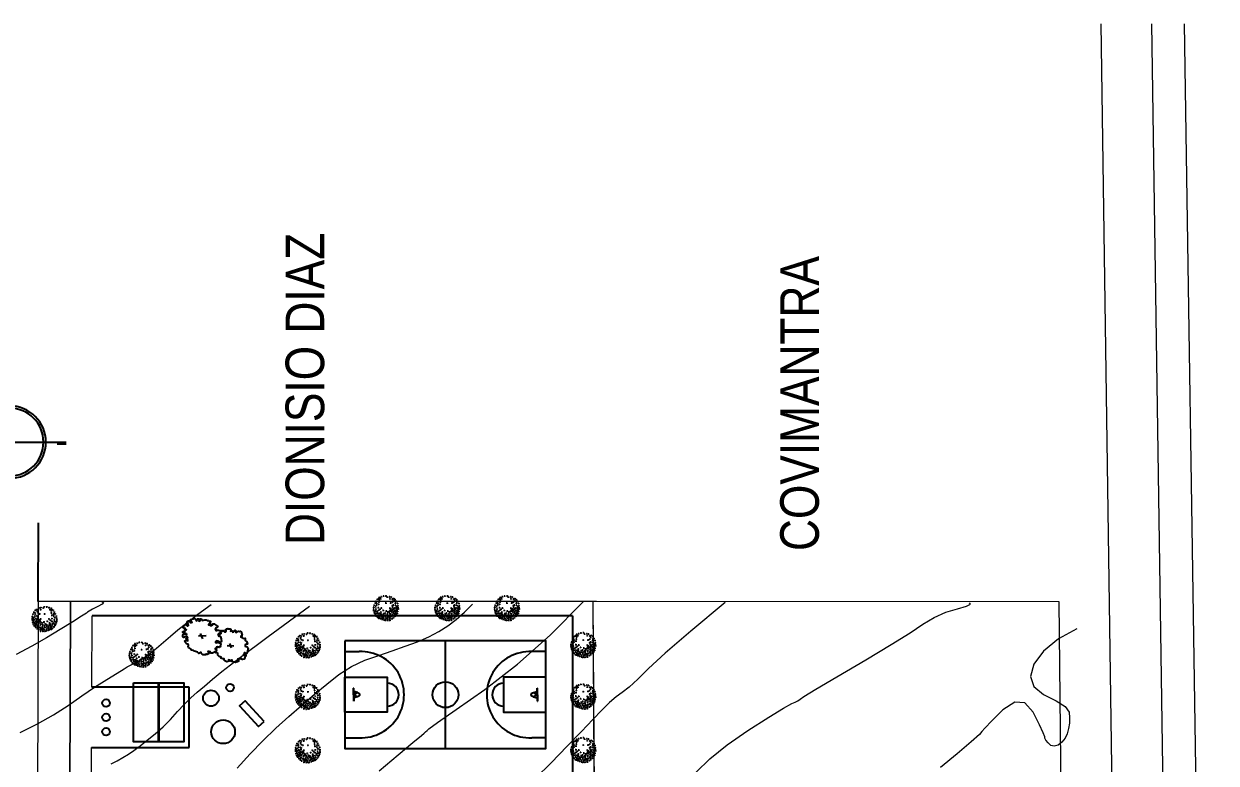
# Model space of a CAD drawing. Header units: inches. Extents: x 203 to 1065, y -1127 to 921.
# Drawn here: x 899.5 to 1065.5, y 351.3 to 454.2 of the extents above; entities that cross this region are included whole.
import ezdxf

# ---------------------------------------------------------------- set-up
doc = ezdxf.new("R2010")
doc.units = ezdxf.units.IN
doc.header["$MEASUREMENT"] = 0
for name, color, linetype in [('calle', 3, 'Continuous'), ('CC', 110, 'Continuous'), ('Cumbreras', 140, 'Continuous'), ('CURVAS', 32, 'Continuous'), ('DESLINDE', 2, 'Continuous'), ('P-035', 3, 'Continuous'), ('Ubicacion', 2, 'Continuous'), ('Vegetación', 102, 'Continuous')]:
    doc.layers.add(name, color=color, linetype=linetype)
doc.styles.add('TECHNICLITE', font='techl___.ttf')

# ---------------------------------------------------------------- blocks, each defined once
blk = doc.blocks.new('Norte1')
at = {"color": 7}
for points, const_width in [([(0, 0), (0, 3.482)], 0.04), ([(-0.1, 0), (-0.1, 0.995)], 0.05), ([(0.1, 0), (0.1, 0.995)], 0.05)]:
    blk.add_lwpolyline(points, dxfattribs=dict(at, const_width=const_width))
for points in [[(1.67, 0), (-1.67, 0)], [(0, -2), (0, 0)], [(-1.399, -0.05), (-1.669, -0.05)], [(1.669, -0.05), (1.399, -0.05)], [(-0.05, -2), (-0.05, -1.799)]]:
    blk.add_lwpolyline(points, dxfattribs=at)
for radius in [1.07, 1]:
    blk.add_circle((0, 0), radius, dxfattribs=at)
blk = doc.blocks.new('RB13')
for p, q in [((-0.0794, 0.4783), (-0.1105, 0.4783)), ((-0.095, 0.4938), (-0.095, 0.4627)), ((0.0169, 0.4811), (-0.0143, 0.4811)), ((0.0013, 0.4967), (0.0013, 0.4655)), ((0.1343, 0.4627), (0.1343, 0.4315)), ((-0.2463, 0.4216), (-0.2775, 0.4216)), ((-0.2619, 0.4372), (-0.2619, 0.406)), ((-0.1671, 0.4443), (-0.1983, 0.4443)), ((-0.1827, 0.4598), (-0.1827, 0.4287)), ((0.0593, 0.4301), (0.0281, 0.4301)), ((0.0437, 0.4457), (0.0437, 0.4145)), ((0.1499, 0.4471), (0.1187, 0.4471)), ((0.2178, 0.4329), (0.1866, 0.4329)), ((0.2022, 0.4485), (0.2022, 0.4173)), ((-0.2718, 0.3734), (-0.303, 0.3734)), ((-0.2874, 0.389), (-0.2874, 0.3578)), ((-0.2167, 0.3833), (-0.2167, 0.3522)), ((0.1484, 0.3833), (0.1484, 0.3522)), ((0.2475, 0.3777), (0.2475, 0.3465)), ((0.3168, 0.3762), (0.2857, 0.3762)), ((0.3013, 0.3918), (0.3013, 0.3607)), ((-0.3284, 0.3479), (-0.3596, 0.3479)), ((-0.344, 0.3635), (-0.344, 0.3323)), ((-0.2648, 0.338), (-0.2648, 0.3068)), ((-0.2011, 0.3677), (-0.2322, 0.3677)), ((0.164, 0.3677), (0.1328, 0.3677)), ((0.2631, 0.3621), (0.2319, 0.3621)), ((0.365, 0.3394), (0.3338, 0.3394)), ((0.3494, 0.355), (0.3494, 0.3238)), ((-0.3893, 0.2898), (-0.3893, 0.2587)), ((-0.2492, 0.3224), (-0.2803, 0.3224)), ((0.2914, 0.2941), (0.2602, 0.2941)), ((0.2758, 0.3097), (0.2758, 0.2785)), ((0.4088, 0.2842), (0.4088, 0.253)), ((-0.3737, 0.2742), (-0.4049, 0.2742)), ((-0.2577, 0.2431), (-0.2888, 0.2431)), ((-0.2733, 0.2587), (-0.2733, 0.2275)), ((0.2418, 0.2445), (0.2418, 0.2133)), ((0.3848, 0.2459), (0.3536, 0.2459)), ((0.3692, 0.2615), (0.3692, 0.2303)), ((0.4244, 0.2686), (0.3932, 0.2686)), ((-0.4048, 0.2006), (-0.436, 0.2006)), ((-0.4204, 0.2162), (-0.4204, 0.185)), ((-0.3482, 0.1977), (-0.3794, 0.1977)), ((-0.3638, 0.2133), (-0.3638, 0.1822)), ((0.0055, 0.1977), (-0.0256, 0.1977)), ((-0.0101, 0.2133), (-0.0101, 0.1822)), ((0.1951, 0.2034), (0.164, 0.2034)), ((0.1796, 0.219), (0.1796, 0.1878)), ((0.2574, 0.2289), (0.2262, 0.2289)), ((0.3734, 0.1892), (0.3423, 0.1892)), ((0.3579, 0.2048), (0.3579, 0.1737)), ((0.4612, 0.1892), (0.43, 0.1892)), ((0.4456, 0.2048), (0.4456, 0.1737)), ((-0.3638, 0.1425), (-0.3638, 0.1113)), ((-0.2718, 0.1581), (-0.303, 0.1581)), ((-0.2874, 0.1737), (-0.2874, 0.1425)), ((0.2843, 0.1397), (0.2843, 0.1085)), ((-0.4473, 0.1184), (-0.4785, 0.1184)), ((-0.4629, 0.134), (-0.4629, 0.1028)), ((-0.3482, 0.1269), (-0.3794, 0.1269)), ((0.2602, 0.1014), (0.2291, 0.1014)), ((0.2447, 0.117), (0.2447, 0.0858)), ((0.2999, 0.1241), (0.2687, 0.1241)), ((0.3848, 0.1099), (0.3536, 0.1099)), ((0.3692, 0.1255), (0.3692, 0.0943)), ((0.4782, 0.1014), (0.447, 0.1014)), ((0.4626, 0.117), (0.4626, 0.0858)), ((-0.4799, 0.0518), (-0.4799, 0.0207)), ((-0.3879, 0.0561), (-0.419, 0.0561)), ((-0.4034, 0.0717), (-0.4034, 0.0405)), ((0.2588, 0.0575), (0.2588, 0.0263)), ((0.43, 0.0646), (0.3989, 0.0646)), ((0.4145, 0.0802), (0.4145, 0.049)), ((-0.4643, 0.0362), (-0.4954, 0.0362)), ((-0.2803, 0.0249), (-0.3115, 0.0249)), ((-0.2959, 0.0405), (-0.2959, 0.0093)), ((-0.1643, 0.0079), (-0.1954, 0.0079)), ((-0.1799, 0.0235), (-0.1799, -0.0077)), ((0.164, 0.0051), (0.1328, 0.0051)), ((0.1484, 0.0207), (0.1484, -0.0105)), ((0.2744, 0.0419), (0.2432, 0.0419)), ((0.3593, 0.0164), (0.3281, 0.0164)), ((0.3437, 0.032), (0.3437, 0.0008)), ((0.4031, 0.0037), (0.4031, -0.0275)), ((0.4782, 0.0277), (0.447, 0.0277)), ((0.4626, 0.0433), (0.4626, 0.0122)), ((-0.4671, -0.0261), (-0.4983, -0.0261)), ((-0.4827, -0.0105), (-0.4827, -0.0417)), ((-0.3737, -0.0289), (-0.4049, -0.0289)), ((-0.3893, -0.0133), (-0.3893, -0.0445)), ((-0.218, -0.0403), (-0.2492, -0.0403)), ((-0.2336, -0.0247), (-0.2336, -0.0558)), ((0.2206, -0.0318), (0.1895, -0.0318)), ((0.205, -0.0162), (0.205, -0.0473)), ((0.2999, -0.0289), (0.2687, -0.0289)), ((0.2843, -0.0133), (0.2843, -0.0445)), ((0.4187, -0.0119), (0.3876, -0.0119)), ((0.4866, -0.0233), (0.4555, -0.0233)), ((0.4711, -0.0077), (0.4711, -0.0388)), ((-0.4614, -0.0856), (-0.4926, -0.0856)), ((-0.477, -0.07), (-0.477, -0.1012)), ((-0.4063, -0.0842), (-0.4063, -0.1153)), ((-0.2718, -0.0828), (-0.303, -0.0828)), ((-0.2874, -0.0672), (-0.2874, -0.0983)), ((-0.0964, -0.0856), (-0.1275, -0.0856)), ((-0.1119, -0.07), (-0.1119, -0.1012)), ((0.181, -0.0658), (0.1498, -0.0658)), ((0.1654, -0.0502), (0.1654, -0.0813)), ((0.2716, -0.0884), (0.2404, -0.0884)), ((0.256, -0.0728), (0.256, -0.104)), ((0.3565, -0.0743), (0.3253, -0.0743)), ((0.3409, -0.0587), (0.3409, -0.0898)), ((0.4329, -0.0714), (0.4017, -0.0714)), ((0.4173, -0.0558), (0.4173, -0.087)), ((-0.46, -0.1323), (-0.46, -0.1635)), ((-0.3907, -0.0998), (-0.4219, -0.0998)), ((-0.3313, -0.1168), (-0.3624, -0.1168)), ((-0.3468, -0.1012), (-0.3468, -0.1323)), ((-0.1968, -0.1267), (-0.1968, -0.1578)), ((0.0282, -0.1111), (-0.003, -0.1111)), ((0.0126, -0.0955), (0.0126, -0.1267)), ((0.0777, -0.1323), (0.0777, -0.1635)), ((0.147, -0.1224), (0.1159, -0.1224)), ((0.1315, -0.1068), (0.1315, -0.138)), ((0.2121, -0.1111), (0.181, -0.1111)), ((0.1965, -0.0955), (0.1965, -0.1267)), ((0.3084, -0.1338), (0.2772, -0.1338)), ((0.2928, -0.1182), (0.2928, -0.1493)), ((0.4074, -0.1309), (0.3762, -0.1309)), ((0.3918, -0.1153), (0.3918, -0.1465)), ((0.4668, -0.1196), (0.4357, -0.1196)), ((0.4513, -0.104), (0.4513, -0.1352)), ((-0.4445, -0.1479), (-0.4756, -0.1479)), ((-0.4402, -0.1833), (-0.4402, -0.2145)), ((-0.3865, -0.1748), (-0.3865, -0.206)), ((-0.3185, -0.172), (-0.3185, -0.2032)), ((-0.1813, -0.1423), (-0.2124, -0.1423)), ((-0.0143, -0.1819), (-0.0454, -0.1819)), ((-0.0299, -0.1663), (-0.0299, -0.1975)), ((0.0933, -0.1479), (0.0621, -0.1479)), ((0.1456, -0.1777), (0.1456, -0.2088)), ((0.2433, -0.1706), (0.2121, -0.1706)), ((0.2277, -0.155), (0.2277, -0.1862)), ((0.2899, -0.1777), (0.2899, -0.2088)), ((0.3678, -0.1593), (0.3366, -0.1593)), ((0.3522, -0.1437), (0.3522, -0.1748)), ((0.3635, -0.1748), (0.3635, -0.206)), ((0.4314, -0.1833), (0.4314, -0.2145)), ((-0.4246, -0.1989), (-0.4558, -0.1989)), ((-0.3709, -0.1904), (-0.402, -0.1904)), ((-0.303, -0.1876), (-0.3341, -0.1876)), ((-0.2322, -0.2018), (-0.2634, -0.2018)), ((-0.2478, -0.1862), (-0.2478, -0.2173)), ((-0.1728, -0.2273), (-0.2039, -0.2273)), ((-0.1883, -0.2117), (-0.1883, -0.2429)), ((-0.0737, -0.2159), (-0.1049, -0.2159)), ((-0.0893, -0.2003), (-0.0893, -0.2315)), ((0.0791, -0.2074), (0.0479, -0.2074)), ((0.0635, -0.1918), (0.0635, -0.223)), ((0.1612, -0.1933), (0.13, -0.1933)), ((0.1598, -0.2173), (0.1598, -0.2485)), ((0.3055, -0.1933), (0.2744, -0.1933)), ((0.338, -0.2258), (0.338, -0.257)), ((0.3791, -0.1904), (0.3479, -0.1904)), ((0.447, -0.1989), (0.4159, -0.1989)), ((-0.3907, -0.2499), (-0.4219, -0.2499)), ((-0.4063, -0.2344), (-0.4063, -0.2655)), ((-0.2945, -0.2613), (-0.3256, -0.2613)), ((-0.31, -0.2457), (-0.31, -0.2769)), ((-0.2209, -0.2669), (-0.252, -0.2669)), ((-0.2365, -0.2514), (-0.2365, -0.2825)), ((-0.1303, -0.2726), (-0.1615, -0.2726)), ((-0.1459, -0.257), (-0.1459, -0.2882)), ((-0.0709, -0.2698), (-0.102, -0.2698)), ((-0.0865, -0.2542), (-0.0865, -0.2854)), ((0.0084, -0.2584), (-0.0228, -0.2584)), ((-0.0072, -0.2429), (-0.0072, -0.274)), ((0.0706, -0.2584), (0.0395, -0.2584)), ((0.055, -0.2429), (0.055, -0.274)), ((0.1753, -0.2329), (0.1442, -0.2329)), ((0.2659, -0.2584), (0.2347, -0.2584)), ((0.2503, -0.2429), (0.2503, -0.274)), ((0.2758, -0.2769), (0.2758, -0.308)), ((0.3536, -0.2414), (0.3225, -0.2414)), ((0.4074, -0.2556), (0.3762, -0.2556)), ((0.3918, -0.24), (0.3918, -0.2712)), ((-0.3596, -0.3038), (-0.3907, -0.3038)), ((-0.3751, -0.2882), (-0.3751, -0.3194)), ((-0.2435, -0.3123), (-0.2747, -0.3123)), ((-0.2591, -0.2967), (-0.2591, -0.3279)), ((-0.1614, -0.3151), (-0.1926, -0.3151)), ((-0.177, -0.2995), (-0.177, -0.3307)), ((-0.0242, -0.3137), (-0.0242, -0.3449)), ((0.0989, -0.3066), (0.0678, -0.3066)), ((0.0833, -0.291), (0.0833, -0.3222)), ((0.089, -0.3222), (0.089, -0.3534)), ((0.181, -0.3236), (0.1498, -0.3236)), ((0.1654, -0.308), (0.1654, -0.3392)), ((0.2206, -0.3151), (0.1895, -0.3151)), ((0.205, -0.2995), (0.205, -0.3307)), ((0.2914, -0.2924), (0.2602, -0.2924)), ((0.3565, -0.3151), (0.3253, -0.3151)), ((0.3409, -0.2995), (0.3409, -0.3307)), ((-0.3058, -0.3519), (-0.3369, -0.3519)), ((-0.3214, -0.3364), (-0.3214, -0.3675)), ((-0.2407, -0.3519), (-0.2719, -0.3519)), ((-0.2563, -0.3364), (-0.2563, -0.3675)), ((-0.1827, -0.359), (-0.1827, -0.3902)), ((-0.0992, -0.3463), (-0.1304, -0.3463)), ((-0.1148, -0.3307), (-0.1148, -0.3619)), ((-0.0086, -0.3293), (-0.0398, -0.3293)), ((0.065, -0.3491), (0.0338, -0.3491)), ((0.0494, -0.3335), (0.0494, -0.3647)), ((0.1046, -0.3378), (0.0734, -0.3378)), ((0.1456, -0.3619), (0.1456, -0.393)), ((0.297, -0.3689), (0.2659, -0.3689)), ((0.2814, -0.3534), (0.2814, -0.3845)), ((-0.2633, -0.3859), (-0.2945, -0.3859)), ((-0.2789, -0.3704), (-0.2789, -0.4015)), ((-0.1954, -0.4058), (-0.2266, -0.4058)), ((-0.211, -0.3902), (-0.211, -0.4214)), ((-0.1671, -0.3746), (-0.1983, -0.3746)), ((-0.0737, -0.3888), (-0.1049, -0.3888)), ((-0.0893, -0.3732), (-0.0893, -0.4044)), ((0.0169, -0.4001), (-0.0143, -0.4001)), ((0.0013, -0.3845), (0.0013, -0.4157)), ((0.0819, -0.4114), (0.0508, -0.4114)), ((0.0664, -0.3959), (0.0664, -0.427)), ((0.1612, -0.3774), (0.13, -0.3774)), ((0.1343, -0.4044), (0.1343, -0.4355)), ((0.2433, -0.4086), (0.2121, -0.4086)), ((0.2277, -0.393), (0.2277, -0.4242)), ((-0.1331, -0.4341), (-0.1643, -0.4341)), ((-0.1487, -0.4185), (-0.1487, -0.4497)), ((-0.0539, -0.4568), (-0.0851, -0.4568)), ((-0.0695, -0.4412), (-0.0695, -0.4724)), ((-0.0242, -0.4497), (-0.0242, -0.4809)), ((0.055, -0.4582), (0.055, -0.4894)), ((0.1499, -0.4199), (0.1187, -0.4199)), ((0.1456, -0.4469), (0.1456, -0.478)), ((-0.0086, -0.4653), (-0.0398, -0.4653)), ((0.0706, -0.4738), (0.0395, -0.4738)), ((0.1612, -0.4624), (0.13, -0.4624))]:
    blk.add_line(p, q)
blk = doc.blocks.new('52312494')
at = {"xscale": 10, "zscale": 10}
blk.add_blockref('RB13', (0.076, -0.047), dxfattribs=at)
blk = doc.blocks.new('ARBOL39')
at = {"xscale": 0.15, "yscale": 1.5, "zscale": 0.15}
blk.add_blockref('52312494', (0, 0), dxfattribs=at)
blk = doc.blocks.new('2')
for points in [[(0.0519, 0.261), (0.0539, 0.2621), (0.0644, 0.2517), (0.0748, 0.2517), (0.0818, 0.2796), (0.1131, 0.2656), (0.1166, 0.2935), (0.0957, 0.3145), (0.0992, 0.3319), (0.1131, 0.3424), (0.1166, 0.3459), (0.1306, 0.3529), (0.155, 0.3668), (0.1654, 0.3703), (0.1794, 0.3494), (0.1863, 0.3354), (0.2038, 0.3598), (0.2177, 0.3494), (0.2351, 0.3529), (0.2316, 0.3738), (0.2464, 0.4021), (0.2498, 0.4021), (0.2673, 0.3916), (0.2777, 0.3777), (0.2917, 0.4056), (0.3056, 0.423), (0.323, 0.4265), (0.3265, 0.437), (0.3579, 0.4405), (0.3683, 0.4265), (0.3962, 0.4021), (0.3927, 0.3707), (0.4032, 0.3567), (0.4136, 0.3707), (0.4276, 0.3602), (0.452, 0.3602), (0.4799, 0.3881), (0.5, 0.3563), (0.5383, 0.3494), (0.5732, 0.3215), (0.5592, 0.311), (0.5453, 0.29), (0.5627, 0.2691), (0.6011, 0.2796), (0.6255, 0.2691), (0.6359, 0.2482), (0.6464, 0.2203), (0.6603, 0.1958), (0.6603, 0.1679), (0.622, 0.1679), (0.6255, 0.147), (0.6464, 0.1505), (0.622, 0.1261), (0.622, 0.1156), (0.6533, 0.1261), (0.6673, 0.1435), (0.6777, 0.1261), (0.6777, 0.0947), (0.6812, 0.0667), (0.6638, 0.0423), (0.6289, 0.0388), (0.608, 0.0353), (0.6115, 0.0214), (0.622, 0.0179), (0.6185, 0.0109), (0.5976, 0.0074), (0.5871, 0.0039), (0.6045, -0.01), (0.622, -0.0205), (0.6115, -0.0449), (0.608, -0.0519), (0.5906, -0.0728), (0.5697, -0.0868), (0.5418, -0.0972), (0.5209, -0.1007), (0.5174, -0.0763), (0.5035, -0.0833), (0.5035, -0.1042), (0.4791, -0.1007), (0.4582, -0.1077), (0.4791, -0.1252), (0.4512, -0.1566), (0.4094, -0.1635), (0.3885, -0.1601), (0.3815, -0.1391), (0.3606, -0.1566), (0.3257, -0.167), (0.3188, -0.1496), (0.2804, -0.1601), (0.2491, -0.1566), (0.2247, -0.1252), (0.2072, -0.1252), (0.1933, -0.1391), (0.1759, -0.1321)], [(0.0519, 0.261), (0.0511, 0.2515), (0.0425, 0.2408), (0.0425, 0.2301), (0.0468, 0.2173)], [(0.2839, 0.0877), (0.3885, 0.154)], [(0.2979, 0.1435), (0.371, 0.0981)], [(-0.2423, -0.0693), (-0.1343, 0.0144)], [(-0.1482, -0.0693), (-0.2389, -0.0135)]]:
    blk.add_lwpolyline(points)
blk.add_lwpolyline([(-0.211, 0.2691), (-0.211, 0.1993), (-0.204, 0.2063), (-0.1935, 0.2342), (-0.1901, 0.2377), (-0.1831, 0.2133), (-0.1796, 0.2028), (-0.1726, 0.2098), (-0.1622, 0.2168), (-0.1587, 0.2168), (-0.1482, 0.2377), (-0.1587, 0.2447), (-0.1517, 0.2621), (-0.1308, 0.2761), (-0.1064, 0.2726), (-0.082, 0.2726), (-0.0646, 0.2726), (-0.0507, 0.2656), (-0.0541, 0.2517), (-0.0681, 0.2342), (-0.0681, 0.2203), (-0.0681, 0.2133), (-0.0646, 0.2028), (-0.0507, 0.2063), (-0.0507, 0.2133), (-0.0507, 0.1993), (-0.0402, 0.1924), (-0.0263, 0.2028), (-0.0332, 0.2168), (-0.0158, 0.2203), (-0.0054, 0.2238), (0.0121, 0.2307), (0.0225, 0.2377), (0.0365, 0.2238), (0.0539, 0.2133), (0.0644, 0.2028), (0.0644, 0.1958), (0.0469, 0.1889), (0.0365, 0.1784), (0.0295, 0.1609), (0.033, 0.154), (0.0434, 0.1575), (0.0609, 0.1714), (0.0539, 0.154), (0.0539, 0.1435), (0.0678, 0.14), (0.0783, 0.1505), (0.0887, 0.154), (0.0992, 0.154), (0.1097, 0.1365), (0.1271, 0.1261), (0.1375, 0.1121), (0.1375, 0.1121), (0.1515, 0.1016), (0.1584, 0.0807), (0.1515, 0.0633), (0.1375, 0.0598), (0.1166, 0.0598), (0.1027, 0.0528), (0.0887, 0.0458), (0.0853, 0.0493), (0.0783, 0.0353), (0.0748, 0.0214), (0.0748, 0.0109), (0.0783, 0.0074), (0.0957, 0.0179), (0.1097, 0.0249), (0.1097, 0.0388), (0.1201, 0.0388), (0.141, 0.0493), (0.1584, 0.0528), (0.1654, 0.0493), (0.1654, 0.0493), (0.1794, 0.0423), (0.1828, 0.0214), (0.1863, 0.0074), (0.2003, 0.0004), (0.1933, -0.01), (0.1863, -0.0205), (0.1863, -0.0275), (0.1654, -0.031), (0.1584, -0.0344), (0.1445, -0.0484), (0.148, -0.0624), (0.1584, -0.0624), (0.155, -0.0728), (0.1375, -0.0833), (0.1375, -0.0868), (0.155, -0.0903), (0.1794, -0.0903), (0.1794, -0.1042), (0.1794, -0.1182), (0.1724, -0.1321), (0.1654, -0.1391), (0.1619, -0.1566), (0.148, -0.1845), (0.1236, -0.1984), (0.1062, -0.1915), (0.0957, -0.181), (0.0818, -0.1949), (0.0713, -0.1949), (0.0609, -0.1949), (0.0609, -0.2054), (0.0644, -0.2089), (0.0853, -0.2089), (0.0922, -0.2229), (0.0957, -0.2333), (0.0887, -0.2473), (0.0818, -0.2543), (0.0644, -0.2578), (0.0644, -0.2647), (0.0609, -0.2787), (0.0469, -0.2926), (0.026, -0.3031), (0.0051, -0.3031), (-0.0228, -0.2996), (-0.0297, -0.2892), (-0.0437, -0.2996), (-0.0437, -0.3171), (-0.0507, -0.3275), (-0.0855, -0.3275), (-0.1413, -0.338), (-0.1657, -0.3415), (-0.1866, -0.352), (-0.1935, -0.3589), (-0.2145, -0.3485), (-0.2354, -0.345), (-0.2528, -0.3485), (-0.2633, -0.3554), (-0.2876, -0.338), (-0.2876, -0.3275), (-0.2946, -0.3101), (-0.3086, -0.3031), (-0.319, -0.3136), (-0.3504, -0.3101), (-0.3748, -0.3031), (-0.3922, -0.2892), (-0.3817, -0.2752), (-0.3713, -0.2682), (-0.3504, -0.2612), (-0.3504, -0.2578), (-0.3574, -0.2438), (-0.3852, -0.2403), (-0.3922, -0.2473), (-0.4027, -0.2403), (-0.3887, -0.2159), (-0.3852, -0.2124), (-0.4027, -0.2019), (-0.4201, -0.2159), (-0.4375, -0.2368), (-0.448, -0.2508), (-0.4689, -0.2508), (-0.4863, -0.2229), (-0.4793, -0.2019), (-0.4654, -0.1915), (-0.448, -0.188), (-0.4375, -0.1705), (-0.4584, -0.167), (-0.4758, -0.1775), (-0.4863, -0.167), (-0.5072, -0.188), (-0.5246, -0.1845), (-0.5072, -0.1531), (-0.4933, -0.1391), (-0.4863, -0.1182), (-0.4898, -0.1077), (-0.5107, -0.1147), (-0.5142, -0.1182), (-0.5212, -0.0972), (-0.5316, -0.1112), (-0.5595, -0.1147), (-0.5734, -0.0868), (-0.5595, -0.0589), (-0.5525, -0.0379), (-0.5246, -0.0414), (-0.5107, -0.0449), (-0.5002, -0.0205), (-0.5212, -0.017), (-0.5421, -0.0344), (-0.5455, -0.0275), (-0.5421, -0.017), (-0.5351, -0.0135), (-0.5281, 0.0004), (-0.5421, 0.0074), (-0.5525, 0.0039), (-0.5595, 0.0109), (-0.5595, 0.0214), (-0.549, 0.0458), (-0.5351, 0.0563), (-0.5212, 0.0458), (-0.5072, 0.0423), (-0.4933, 0.0528), (-0.4828, 0.0633), (-0.4968, 0.0702), (-0.5177, 0.0772), (-0.5316, 0.0877), (-0.4968, 0.1295), (-0.4793, 0.1505), (-0.4619, 0.147), (-0.441, 0.1365), (-0.4305, 0.1365), (-0.4271, 0.1505), (-0.434, 0.1644), (-0.4375, 0.1749), (-0.4236, 0.1819), (-0.4131, 0.1714), (-0.4027, 0.1575), (-0.3992, 0.154), (-0.3852, 0.1575), (-0.3852, 0.1819), (-0.3957, 0.1958), (-0.3992, 0.2028), (-0.3817, 0.2098), (-0.3748, 0.2098), (-0.3608, 0.1993), (-0.3539, 0.1958), (-0.3399, 0.2133), (-0.319, 0.2342), (-0.2911, 0.2517), (-0.2772, 0.2517), (-0.2563, 0.2621), (-0.2423, 0.2621), (-0.2214, 0.2726)], close=True)
blk = doc.blocks.new('10100909')
at = {"xscale": 10, "zscale": 10}
blk.add_blockref('2', (-0.664, -0.027), dxfattribs=at)
blk = doc.blocks.new('PLANTA-H')
at = {"xscale": 0.15, "yscale": 1.5, "zscale": 0.15}
blk.add_blockref('10100909', (0, 0), dxfattribs=at)
blk = doc.blocks.new('planta-vista-superior-12-1213')
blk.add_blockref('PLANTA-H', (9.557, 16.174))
blk = doc.blocks.new('A$C4B6D3AD2')
at = {"layer": 'CC'}
blk.add_lwpolyline([(-7, 8.27), (0, 8.27), (0, 0.03), (-7, 0.03)], close=True, dxfattribs=at)
at = {"layer": 'Cumbreras'}
for p, q in [((-3.55, 0.03), (-3.55, 8.27)), ((-3.45, 0.03), (-3.45, 8.27))]:
    blk.add_line(p, q, dxfattribs=at)

msp = doc.modelspace()

# ---------------------------------------------------------------- linework, layer by layer
at = {"color": 3, "lineweight": 13}
for p, q in [((1053.153, 200.746), (1049.494, 454.213)), ((1060.715, 166.155), (1056.557, 454.213)), ((1061.039, 454.213), (1065.496, 166.155)), ((905.353, 210.456), (905.98, 373.819))]:
    msp.add_line(p, q, dxfattribs=at)
at = {"color": 1, "lineweight": 0}
for p, q in [((901.48, 373.82), (900.853, 210.492)), ((978.72, 373.798), (901.48, 373.82)), ((978.72, 373.798), (979.751, 202.174))]:
    msp.add_line(p, q, dxfattribs=at)
for p, q in [((958.173, 353.327), (958.173, 368.327)), ((944.173, 366.827), (946.163, 366.827)), ((972.173, 366.827), (970.183, 366.827)), ((945.373, 360.827), (945.373, 361.727)), ((945.423, 361.727), (945.373, 361.727)), ((945.373, 360.827), (945.373, 359.927)), ((945.423, 360.827), (945.423, 361.727)), ((945.923, 361.122), (945.423, 361.277)), ((945.423, 360.827), (945.423, 359.927)), ((945.923, 360.532), (945.423, 360.377)), ((970.423, 361.122), (970.923, 361.277)), ((970.423, 360.532), (970.923, 360.377)), ((970.923, 360.827), (970.923, 361.727)), ((970.923, 361.727), (970.973, 361.727)), ((970.923, 360.827), (970.923, 359.927)), ((970.973, 360.827), (970.973, 361.727)), ((970.973, 360.827), (970.973, 359.927)), ((970.923, 359.927), (970.973, 359.927)), ((944.173, 354.827), (946.163, 354.827)), ((972.173, 354.827), (970.183, 354.827))]:
    msp.add_line(p, q)
for points in [[(944.173, 368.327), (944.173, 353.327), (972.173, 353.327), (972.173, 368.327)], [(944.173, 363.277), (950.073, 363.277), (950.073, 358.377), (944.173, 358.377)], [(972.173, 363.277), (966.273, 363.277), (966.273, 358.377), (972.173, 358.377)]]:
    msp.add_lwpolyline(points, close=True)
for centre, radius in [((958.173, 360.827), 1.8), ((945.923, 360.827), 0.295), ((970.423, 360.827), 0.295)]:
    msp.add_circle(centre, radius)
for centre, radius, start, end in [((946.408, 360.827), 6.005, 267.66241, 92.33759), ((969.938, 360.827), 6.005, 87.66241, 272.33759), ((950.073, 360.827), 1.6, 270, 90), ((966.273, 360.827), 1.6, 90, 270)]:
    msp.add_arc(centre, radius, start, end)
at = {"layer": 'calle', "color": 3}
msp.add_line((901.48, 373.82), (901.522, 384.774), dxfattribs=at)
at = {"layer": 'calle'}
msp.add_lwpolyline([(932.932, 357.101), (930.299, 359.984), (929.518, 359.27), (932.151, 356.387)], close=True, dxfattribs=at)
for centre, radius in [((928.182, 361.816), 0.529), ((925.525, 360.344), 1.112), ((927.208, 355.666), 1.653)]:
    msp.add_circle(centre, radius, dxfattribs=at)
at = {"layer": 'CURVAS', "lineweight": 0}
for p, q in [((972.761, 369.115), (977.352, 373.734)), ((968.191, 365.06), (972.761, 369.115)), ((963.644, 361.568), (968.191, 365.06)), ((959.654, 358.79), (963.644, 361.568)), ((957.05, 356.955), (959.654, 358.79)), ((954.821, 355.172), (955.212, 355.494)), ((955.212, 355.494), (955.418, 355.67)), ((955.418, 355.67), (955.615, 355.852)), ((955.615, 355.852), (955.84, 356.068)), ((955.84, 356.068), (957.05, 356.955)), ((951.603, 352.453), (953.635, 354.173)), ((953.635, 354.173), (954.821, 355.172)), ((948.961, 350.21), (951.603, 352.453))]:
    msp.add_line(p, q, dxfattribs=at)
for points in [[(910.337, 373.809), (910.539, 373.671), (910.354, 373.432), (909.781, 373.092), (909.045, 372.724), (908.561, 372.466), (908.336, 372.321), (908.187, 372.189), (907.516, 371.747), (906.277, 370.972), (904.526, 369.9), (902.601, 368.761), (900.558, 367.593), (898.418, 366.404)], [(993.082, 350.066), (995.012, 351.916), (997.415, 353.843), (1000.293, 355.848), (1003.207, 357.709), (1005.255, 358.972), (1006.411, 359.624), (1006.865, 359.809), (1007.241, 359.997), (1007.587, 360.223), (1008.089, 360.585), (1009.734, 361.596), (1012.665, 363.329), (1016.707, 365.69), (1020.246, 367.804), (1022.888, 369.46), (1024.668, 370.665), (1026.235, 371.591), (1027.842, 372.303), (1029.483, 372.803), (1030.715, 373.168), (1031.271, 373.443), (1031.15, 373.63)], [(911.603, 351.226), (912.457, 351.633), (913.26, 352.07), (914.021, 352.546), (914.776, 353.08), (915.651, 353.729), (916.655, 354.499), (917.763, 355.383), (918.843, 356.345), (919.875, 357.379), (920.861, 358.472), (921.811, 359.485), (922.73, 360.384), (923.622, 361.177), (924.611, 362.019), (925.747, 362.971), (927.041, 364.041), (929.437, 365.896), (933.507, 368.94), (939.253, 373.174)]]:
    msp.add_lwpolyline(points, dxfattribs=at)
at = {"layer": 'CURVAS', "color": 41, "lineweight": 0}
for points in [[(997.148, 373.643), (992.355, 369.686), (988.79, 366.628), (986.453, 364.468), (984.979, 363.001), (983.762, 361.885), (982.789, 361.115), (981.964, 360.538), (981.02, 359.739), (979.941, 358.697), (978.69, 357.388), (977.096, 355.719), (975.139, 353.678), (972.875, 351.334), (970.726, 349.224)], [(898.943, 355.578), (901.352, 356.76), (903.579, 358.016), (905.625, 359.347), (907.526, 360.662), (909.325, 361.859), (911.022, 362.938), (912.481, 363.837), (913.434, 364.427), (913.873, 364.706), (913.954, 364.761), (914.212, 364.896), (914.693, 365.136), (915.379, 365.485), (916.157, 365.965), (917.008, 366.579), (917.929, 367.324), (918.893, 368.127), (919.893, 368.966), (920.931, 369.844), (922.171, 370.849), (923.704, 372.031), (925.529, 373.389)], [(929.162, 350.61), (931.003, 352.582), (932.764, 354.414), (934.551, 356.158), (936.367, 357.816), (938.19, 359.39), (939.953, 360.889), (941.654, 362.313), (943.317, 363.639), (945.07, 364.749), (946.93, 365.631), (948.879, 366.302), (950.772, 366.934), (952.578, 367.563), (954.292, 368.193), (955.863, 368.869), (957.271, 369.607), (958.517, 370.407), (959.687, 371.303), (960.833, 372.312), (961.953, 373.435)], [(1046.108, 370.003), (1043.555, 368.583), (1041.437, 366.874), (1040.122, 365.08), (1039.652, 363.358), (1040.09, 361.948), (1041.437, 360.854), (1043.238, 359.991), (1044.449, 359.17), (1045.029, 358.381), (1045.097, 357.621), (1045.062, 356.869), (1044.955, 356.125), (1044.769, 355.403), (1044.461, 354.771), (1044.025, 354.24), (1043.476, 353.826), (1042.954, 353.661), (1042.489, 353.775), (1042.084, 354.15), (1041.797, 354.515), (1041.648, 354.779), (1041.626, 354.955), (1041.424, 355.501), (1040.886, 356.644), (1040.014, 358.38), (1038.855, 359.684), (1037.445, 359.791), (1035.783, 358.702), (1034.247, 357.2), (1033.274, 356.193), (1032.865, 355.683), (1032.527, 355.271), (1031.395, 354.254), (1029.454, 352.618), (1027.09, 350.674)]]:
    msp.add_lwpolyline(points, dxfattribs=at)
at = {"layer": 'DESLINDE', "color": 4, "linetype": 'Continuous', "lineweight": 0}
msp.add_lwpolyline([(979.733, 205.189), (980.233, 205.187), (1045.402, 204.937), (1043.622, 373.779), (979.22, 373.798), (978.72, 373.798)], close=True, dxfattribs=at)
at = {"layer": 'P-035', "color": 3, "linetype": 'Continuous', "lineweight": 0}
msp.add_line((905.98, 373.819), (905.353, 210.486), dxfattribs=at)
at = {"layer": 'Vegetación', "linetype": 'Continuous', "lineweight": 0}
for p, q in [((908.934, 361.859), (908.973, 371.81)), ((908.864, 343.526), (908.902, 353.479))]:
    msp.add_line(p, q, dxfattribs=at)
at = {"layer": 'Vegetación', "linetype": 'ByBlock'}
for p, q in [((975.873, 371.799), (908.973, 371.818)), ((975.873, 371.799), (975.873, 349.856)), ((922.502, 361.859), (908.934, 361.859)), ((922.502, 353.479), (922.502, 361.859)), ((908.902, 353.479), (922.502, 353.479))]:
    msp.add_line(p, q, dxfattribs=at)
for centre in [(910.918, 359.669), (910.918, 357.669), (910.918, 355.669)]:
    msp.add_circle(centre, 0.529, dxfattribs=at)

# ---------------------------------------------------------------- block references
at = {"layer": 'CC'}
msp.add_blockref('A$C4B6D3AD2', (921.743, 354.22), dxfattribs=at)
at = {"layer": 'Ubicacion', "xscale": -4.716704563159963, "yscale": 4.716704563195711, "zscale": 4.7167045632}
msp.add_blockref('Norte1', (897.486, 395.995), dxfattribs=at)
at = {"layer": 'Vegetación', "xscale": 5.08, "yscale": 5.08, "zscale": 5.08, "rotation": 324.6436478203245}
msp.add_blockref('planta-vista-superior-12-1213', (839.003, 329.345), dxfattribs=at)
at = {"layer": 'Vegetación', "yscale": 2.39420562439072, "zscale": 2.39420562439072}
for p, xscale in [((949.86, 373.007), 2.39420562439072), ((958.412, 373.007), 2.39420562439072), ((966.716, 373.007), 2.39420562439072), ((902.335, 371.523), -2.39420562439072), ((938.996, 367.866), -2.39420562439072), ((977.35, 367.866), 2.39420562439072), ((915.852, 366.546), 2.39420562439072), ((938.996, 360.708), -2.39420562439072), ((977.35, 360.708), 2.39420562439072), ((938.996, 353.249), -2.39420562439072), ((977.35, 353.249), 2.39420562439072)]:
    msp.add_blockref('ARBOL39', p, dxfattribs=dict(at, xscale=xscale))

# ---------------------------------------------------------------- texts
at = {"layer": 'calle', "style": 'TECHNICLITE'}
for s, height, p in [('DIONISIO DIAZ', 5.37702, (941.287, 381.666)), ('COVIMANTRA', 5.377, (1010.17, 380.83))]:
    msp.add_text(s, height=height, rotation=90, dxfattribs=at).set_placement(p)

doc.saveas('drawing.dxf')
